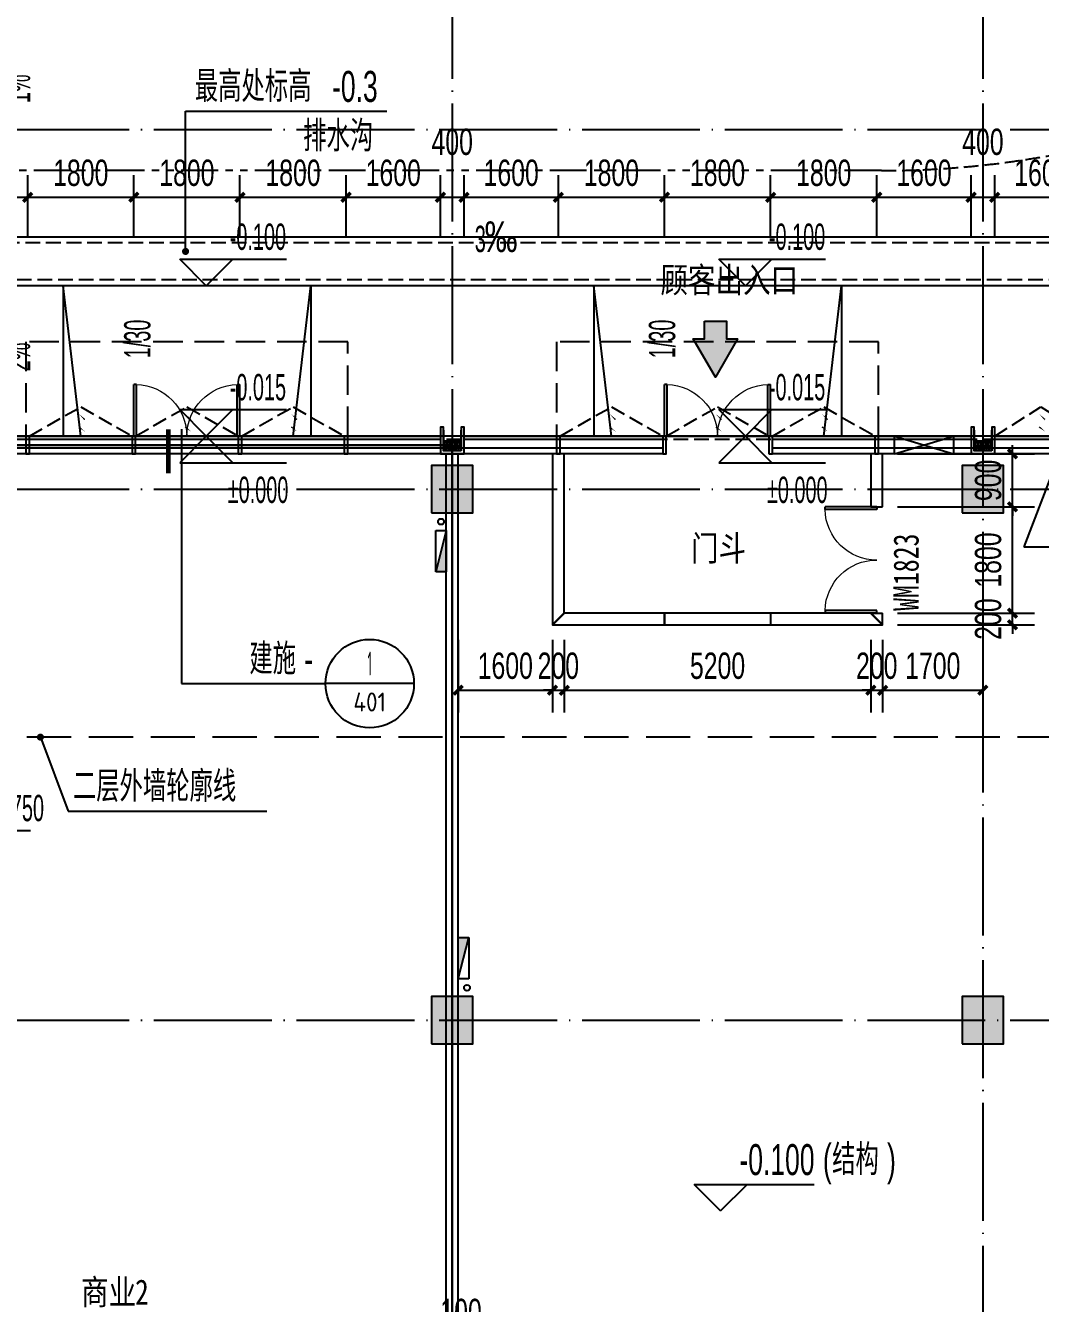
# Model space of a CAD drawing. Extents: x -409435 to 356702, y -107829 to 330904.
# Drawn here: x 43164 to 60376, y 11900 to 33559 of the extents above; entities that cross this region are included whole.
import ezdxf
from ezdxf.enums import TextEntityAlignment as Align
from ezdxf.xclip import XClip

# ---------------------------------------------------------------- set-up
doc = ezdxf.new("R2010")
doc.units = 0
doc.header["$LTSCALE"] = 1000
doc.header["$MEASUREMENT"] = 0
doc.header["$XCLIPFRAME"] = 0
for name, pattern in [('104-14# 核心筒$0$DOTE', [2.42, 2, -0.2, 0.02, -0.2]), ('14#楼幕墙$0$DASH', [0.35, 0.25, -0.1]), ('X-104 14#平面$0$$0$DASH', [0.35, 0.25, -0.1]), ('X-104 14#平面$0$109 3#平面$0$DASH', [0.35, 0.25, -0.1]), ('X-104 14#平面$0$DASH', [0.35, 0.25, -0.1]), ('X-104 14#平面$0$PHANTOM2', [1.25, 0.625, -0.125, 0.125, -0.125, 0.125, -0.125])]:
    doc.linetypes.add(name, pattern=pattern)
for name, color, linetype in [('01-标注_尺寸', 124, 'Continuous'), ('01-标注_标高', 200, 'Continuous'), ('01-标注_符号', 200, 'Continuous'), ('02-TEXT_标注', 130, 'Continuous'), ('104-14# 核心筒$0$A_AXIS-轴线', 36, '104-14# 核心筒$0$DOTE'), ('104-14# 核心筒$0$A_STR-砼柱', 51, 'Continuous'), ('14#楼幕墙$0$A-C_玻璃幕墙', 140, 'Continuous'), ('14#楼幕墙$0$A-C_窗', 140, 'Continuous'), ('14#楼幕墙$0$A-C_门', 150, 'Continuous'), ('PUB_HATCH', 8, 'Continuous'), ('X-104 14#平面$0$01-标注_标高', 200, 'Continuous'), ('X-104 14#平面$0$01-标注_符号', 200, 'Continuous'), ('X-104 14#平面$0$02-TEXT_房间', 7, 'Continuous'), ('X-104 14#平面$0$02-TEXT_标注', 130, 'Continuous'), ('X-104 14#平面$0$02-TEXT_门窗', 151, 'Continuous'), ('X-104 14#平面$0$05-填充_天正', 26, 'Continuous'), ('X-104 14#平面$0$A-C_玻璃幕墙', 140, 'Continuous'), ('X-104 14#平面$0$A-C_门', 150, 'Continuous'), ('X-104 14#平面$0$A-E_楼梯', 171, 'Continuous'), ('X-104 14#平面$0$A-O_散水', 134, 'Continuous'), ('X-104 14#平面$0$A-SUR_吊顶', 40, 'Continuous'), ('X-104 14#平面$0$A-TECH_暖通', 6, 'Continuous'), ('X-104 14#平面$0$A-TECH_水', 3, 'Continuous'), ('X-104 14#平面$0$A-TECH_结构', 21, 'Continuous'), ('X-104 14#平面$0$A_STR-砌块墙', 121, 'Continuous'), ('建-标注-文本', 254, 'Continuous'), ('建-标注-索引', 75, 'Continuous')]:
    doc.layers.add(name, color=color, linetype=linetype)
doc.layers.add('14#楼幕墙$0$04-不打印_辅助线', color=165, linetype='Continuous', plot=False)
doc.layers.add('X-104 14#平面$0$000套内', color=226, linetype='Continuous', lineweight=30, plot=False)
doc.styles.add('_TCH_DIM', font='ros.shx', dxfattribs={"width": 0.8, "height": 2, "bigfont": 'jd.shx'})
doc.styles.add('_TCH_DIM_T3', font='ros.shx', dxfattribs={"width": 0.705882, "bigfont": 'jd.shx'})
doc.styles.add('X-104 14#平面$0$_TCH_DIM', font='ros.shx', dxfattribs={"width": 0.8, "bigfont": 'jd.shx'})
doc.styles.add('X-104 14#平面$0$_TCH_LABEL', font='ros1.shx', dxfattribs={"width": 0.75, "bigfont": 'jd.shx'})
doc.styles.add('X-104 14#平面$0$_TCH_SPACE', font='STXIHEI_0.TTF', dxfattribs={"width": 0.8, "height": 5})
doc.styles.add('X-104 14#平面$0$_TCH_WINDOW', font='STXIHEI_0.TTF', dxfattribs={"width": 0.75, "height": 3.5})
doc.styles.add('X-104 14#平面$0$Standard', font='STXIHEI_0.TTF', dxfattribs={"width": 0.8})
doc.dimstyles.new('_TCH_ARCH&&150', dxfattribs={"dimtxt": 446.25, "dimasz": 150, "dimexe": 375, "dimexo": 450, "dimgap": 189.375, "dimtad": 1, "dimdec": 0, "dimzin": 0, "dimdsep": 46, "dimtxsty": '_TCH_DIM_T3', "dimblk": 'ARCHTICK', "dimcen": 0.09, "dimclrt": 7, "dimazin": 2, "dimtfac": 1, "dimtdec": 0, "dimtix": 1, "dimtmove": 2, "dimatfit": 3, "dimfxl": 0, "dimtolj": 1, "dimtzin": 0, "dimarcsym": 0})

# ---------------------------------------------------------------- blocks, each defined once
blk = doc.blocks.new('14#楼幕墙$0$A$C38D07553')
blk.add_lwpolyline([(-60, -300), (0, -300), (0, 0), (-60, 0)], close=True)
blk = doc.blocks.new('14#楼幕墙$0$$LinePat$岩棉板')
at = {"color": 0}
for p, q in [((0, -17), (12, -67)), ((12, -67), (24, -17))]:
    blk.add_line(p, q, dxfattribs=at)
for centre, start, end in [((12, -17), 0, 180), ((0, -67), 270, 0), ((24, -67), 180, 270)]:
    blk.add_arc(centre, 12, start, end, dxfattribs=at)
at = {"layer": 'Defpoints'}
blk.add_point((0, 0), dxfattribs=at)
at = {"layer": 'Defpoints', "color": 0}
blk.add_point((24, -84), dxfattribs=at)
blk = doc.blocks.new('*U485')
blk.add_lwpolyline([(300, 0), (0, 0), (0, 150), (300, 150)], close=True)
at = {"color": 8, "xscale": -1.785714284225998, "yscale": 1.782568518697715, "zscale": 1.782568518697715, "rotation": 180}
for p in [(0, 0), (43, 0), (86, 0), (129, 0), (171, 0), (214, 0), (257, 0)]:
    blk.add_blockref('14#楼幕墙$0$$LinePat$岩棉板', p, dxfattribs=at)
blk = doc.blocks.new('14#楼幕墙$0$A$C07E80D9E')
blk.add_lwpolyline([(-350, -50), (-50, -50), (-50, -450), (0, -450), (0, 0), (-400, 0), (-400, -450), (-350, -450)], close=True)
for points in [[(-50, -200), (-350, -200)], [(-50, -220), (-350, -220)]]:
    blk.add_lwpolyline(points)
at = {"layer": '14#楼幕墙$0$A-C_玻璃幕墙', "rotation": 180}
blk.add_blockref('*U485', (-50, -50), dxfattribs=at)
blk = doc.blocks.new('14#楼幕墙$0$A$C385D642F')
for p, q in [((50250, 27600), (50250, 27250)), ((50550, 27250), (50550, 27600)), ((59250, 27600), (59250, 27250)), ((59550, 27250), (59550, 27600))]:
    blk.add_line(p, q)
at = {"rotation": 180}
for p in [(50200, 27200), (59200, 27200)]:
    blk.add_blockref('14#楼幕墙$0$A$C07E80D9E', p, dxfattribs=at)
for p in [(43230, 27500), (45030, 27500), (46830, 27500), (48630, 27500), (52230, 27500), (54030, 27500), (55830, 27500), (57630, 27500)]:
    blk.add_blockref('14#楼幕墙$0$A$C38D07553', p)
blk = doc.blocks.new('14#楼幕墙$0$A$C22714246')
at = {"linetype": '14#楼幕墙$0$DASH'}
blk.add_lwpolyline([(1740, 497), (870, 0), (0, 497)], dxfattribs=at)
at = {"layer": '14#楼幕墙$0$A-C_玻璃幕墙', "color": 1}
blk.add_lwpolyline([(899, 122, 0, 25, 0), (802, 217, 0, 0, 0), (900, 340, 25, 0, 0), (796, 422, 0, 0, 0)], format="xyseb", dxfattribs=at)
blk = doc.blocks.new('14#楼幕墙$0$ccc')
at = {"linetype": '14#楼幕墙$0$DASH'}
blk.add_lwpolyline([(1570, 497), (785, 0), (0, 497)], dxfattribs=at)
at = {"layer": '14#楼幕墙$0$A-C_玻璃幕墙', "color": 1}
blk.add_lwpolyline([(814, 122, 0, 25, 0), (717, 217, 0, 0, 0), (816, 340, 25, 0, 0), (711, 422, 0, 0, 0)], format="xyseb", dxfattribs=at)
blk = doc.blocks.new('14#楼幕墙$0$$DorLib2D$00000002')
for p, q in [((-0.5, 0), (-0.5, 0.4875)), ((-0.475, 0.4875), (-0.5, 0.4875)), ((-0.475, 0), (-0.475, 0.4875)), ((0.475, 0), (0.475, 0.4875)), ((0.475, 0.4875), (0.5, 0.4875)), ((0.5, 0), (0.5, 0.4875)), ((-0.5, 0), (-0.475, 0)), ((0.5, 0), (0.475, 0))]:
    blk.add_line(p, q)
at = {"lineweight": 13}
for centre, start, end in [((-0.4875, 0), 0, 88.53072), ((0.4875, 0), 91.46928, 180)]:
    blk.add_arc(centre, 0.4875, start, end, dxfattribs=at)
blk = doc.blocks.new('14#楼幕墙')
at = {"layer": '14#楼幕墙$0$A-C_玻璃幕墙'}
for p, q in [((59601, 26600), (66341, 26600)), ((59601, 26550), (66360, 26550)), ((29830, 26400), (53970, 26400)), ((53970, 26300), (29830, 26300)), ((55830, 26400), (66418, 26400)), ((66456, 26300), (55830, 26300))]:
    blk.add_line(p, q, dxfattribs=at)
at = {"layer": '14#楼幕墙$0$A-C_玻璃幕墙', "linetype": '14#楼幕墙$0$DASH', "ltscale": 2}
for points in [[(43170, 26600), (48630, 26600), (48630, 28200), (43170, 28200)], [(52170, 26600), (57630, 26600), (57630, 28200), (52170, 28200)]]:
    blk.add_lwpolyline(points, close=True, dxfattribs=at)
at = {"layer": '14#楼幕墙$0$A-C_玻璃幕墙'}
for points in [[(41600, 26600), (50200, 26600)], [(41600, 26550), (50200, 26550)], [(50600, 26600), (59200, 26600)], [(50600, 26550), (53970, 26550)], [(55830, 26550), (59200, 26550)]]:
    blk.add_lwpolyline(points, dxfattribs=at)
at = {"layer": '14#楼幕墙$0$04-不打印_辅助线', "rotation": 180}
blk.add_blockref('14#楼幕墙$0$A$C22714246', (55770, 27097), dxfattribs=at)
at = {"layer": '14#楼幕墙$0$A-C_玻璃幕墙'}
blk.add_blockref('14#楼幕墙$0$A$C385D642F', (0, -900), dxfattribs=at)
at = {"layer": '14#楼幕墙$0$A-C_窗', "rotation": 180}
for name, p in [('14#楼幕墙$0$A$C22714246', (44970, 27097)), ('14#楼幕墙$0$A$C22714246', (46770, 27097)), ('14#楼幕墙$0$A$C22714246', (48570, 27097)), ('14#楼幕墙$0$A$C22714246', (53970, 27097)), ('14#楼幕墙$0$A$C22714246', (57570, 27097)), ('14#楼幕墙$0$ccc', (61170, 27097))]:
    blk.add_blockref(name, p, dxfattribs=at)
at = {"layer": '14#楼幕墙$0$A-C_门', "xscale": -1800, "yscale": 1800, "zscale": 100}
blk.add_blockref('14#楼幕墙$0$$DorLib2D$00000002', (54900, 26600), dxfattribs=at)
blk = doc.blocks.new('_FZH')
blk.add_lwpolyline([(-0.5, -0.5), (0.5, -0.5), (0.5, 0.5), (-0.5, 0.5)], close=True)
at = {"layer": 'PUB_HATCH'}
blk.add_solid([(-0.5, -0.5), (0.5, -0.5), (-0.5, 0.5), (0.5, 0.5)], dxfattribs=at)
blk = doc.blocks.new('104-14# 核心筒')
at = {"layer": '104-14# 核心筒$0$A_AXIS-轴线'}
for p, q in [((50400, 54018.4), (50400, -8545.1)), ((59400, 54018.4), (59400, -8545.1)), ((-24839, 31800), (120259.9, 31800)), ((-24839, 25700), (120259.9, 25700)), ((-24839, 16700), (120259.9, 16700))]:
    blk.add_line(p, q, dxfattribs=at)
at = {"layer": '104-14# 核心筒$0$A_STR-砼柱', "xscale": 700, "yscale": 800, "zscale": 800}
for p in [(50400, 25700), (59400, 25700), (50400, 16700), (59400, 16700)]:
    blk.add_blockref('_FZH', p, dxfattribs=at)
blk = doc.blocks.new('X-104 14#平面$0$$TwtSys$00000434')
for p, q in [((-0.5, 0.5), (-0.5, -0.5)), ((-0.5, -0.5), (0.5, 0.5)), ((0.5, 0.5), (-0.5, 0.5)), ((0.5, -0.5), (0.5, 0.5)), ((-0.5, -0.5), (0.5, -0.5))]:
    blk.add_line(p, q)
blk.add_solid([(0.5, -0.5), (0.5, 0.5), (-0.5, -0.5)])
blk = doc.blocks.new('X-104 14#平面$0$A$C324F6C76')
at = {"layer": 'X-104 14#平面$0$A-TECH_水'}
for centre in [(-65690, 25150), (-65250, 17250)]:
    blk.add_circle(centre, 50, dxfattribs=at)
at = {"layer": 'X-104 14#平面$0$A-TECH_水', "xscale": -700, "yscale": 180, "zscale": 700}
for p, rotation in [((-65690, 24650), 90.00000000000101), ((-65310, 17750), 270.0000000000015)]:
    blk.add_blockref('X-104 14#平面$0$$TwtSys$00000434', p, dxfattribs=dict(at, rotation=rotation))
blk = doc.blocks.new('X-104 14#平面$0$sfafd')
at = {"layer": 'X-104 14#平面$0$05-填充_天正'}
blk.add_hatch(color=256, dxfattribs=at).paths.add_polyline_path([(0, 0), (-143, -205), (-307, -90), (-379, -192), (-590, 261), (-92, 217), (-164, 115)])
blk.add_lwpolyline([(0, 0), (-143, -205), (-307, -90), (-379, -192), (-590, 261), (-92, 217), (-164, 115)], close=True, dxfattribs=at)
blk = doc.blocks.new('*U452')
blk.add_lwpolyline([(300, 0), (300, 1000), (0, 1000), (0, 0), (300, 0), (0, 1000), (0, 0), (300, 1000)])
blk = doc.blocks.new('X-104 14#平面$0$sdfjladfiididid')
at = {"layer": 'X-104 14#平面$0$A-TECH_暖通', "xscale": -1, "rotation": 270}
blk.add_blockref('*U452', (57900, 26300), dxfattribs=at)
blk = doc.blocks.new('X-104 14#平面$0$$DorLib2D$00000002')
for p, q in [((-0.5, 0), (-0.5, 0.4875)), ((-0.475, 0.4875), (-0.5, 0.4875)), ((-0.475, 0), (-0.475, 0.4875)), ((0.475, 0), (0.475, 0.4875)), ((0.475, 0.4875), (0.5, 0.4875)), ((0.5, 0), (0.5, 0.4875)), ((-0.5, 0), (-0.475, 0)), ((0.5, 0), (0.475, 0))]:
    blk.add_line(p, q)
at = {"lineweight": 13}
for centre, start, end in [((-0.4875, 0), 0, 88.53072), ((0.4875, 0), 91.46928, 180)]:
    blk.add_arc(centre, 0.4875, start, end, dxfattribs=at)
blk = doc.blocks.new('X-104 14#平面')
at = {"layer": 'X-104 14#平面$0$000套内'}
blk.add_lwpolyline([(23400, 26450), (50400, 26450), (50400, -2050), (23450, -2050), (23450, 7800), (32350, 7800), (32350, 7600), (41500, 7600), (41500, 16600), (38350, 16600), (38350, 19250), (30600, 19250), (30600, 26300)], dxfattribs=at)
at = {"layer": 'X-104 14#平面$0$01-标注_标高'}
for p, q in [((54951.6, 13468), (54501.6, 13918)), ((54501.6, 13918), (56536.5, 13918)), ((54951.6, 13468), (55401.6, 13918))]:
    blk.add_line(p, q, dxfattribs=at)
at = {"layer": 'X-104 14#平面$0$01-标注_符号'}
for p, q in [((45877.5, 29730.6), (45877.5, 32107.7)), ((45877.5, 32107.7), (49292.2, 32107.7)), ((45810.6, 26717.9), (45810.6, 22405.2)), ((45810.6, 22405.2), (48250.1, 22405.2)), ((49750.1, 22405.2), (48250.1, 22405.2)), ((43416.1, 21498), (43889.1, 20244.7)), ((43889.1, 20244.7), (47258.7, 20244.7))]:
    blk.add_line(p, q, dxfattribs=at)
at = {"layer": 'X-104 14#平面$0$01-标注_符号', "const_width": 60}
for points in [[(45877.5, 29700.6, 1), (45877.5, 29760.6, 1)], [(43405.6, 21526.1, 1), (43426.7, 21469.9, 1)]]:
    blk.add_lwpolyline(points, format="xyb", close=True, dxfattribs=at)
at = {"layer": 'X-104 14#平面$0$01-标注_符号', "const_width": 75}
blk.add_lwpolyline([(45585.6, 26717.9), (45585.6, 25967.9)], dxfattribs=at)
at = {"layer": 'X-104 14#平面$0$01-标注_符号'}
blk.add_circle((49000.1, 22405.2), 750, dxfattribs=at)
at = {"layer": 'X-104 14#平面$0$A-C_玻璃幕墙'}
blk.add_lwpolyline([(-1359, -2200), (108091.7, -2200), (111291.5, 2370.2), (113380.4, 907.7), (115789.3, 4348.2), (113700.6, 5810.6), (116900.2, 10380.5), (116900.2, 38462.2), (99065.1, 43424.4), (96015.6, 32464.2), (85707.2, 35332.3), (87317.1, 41118.6), (83503.2, 42179.7), (66340.6, 26600), (4762.5, 26600)], close=True, dxfattribs=at)
for points in [[(57500, 23600), (52300, 23600), (52300, 26300), (52100, 26300), (52100, 23400), (57700, 23400), (57700, 23600)], [(57700, 25400), (57700, 26300), (57500, 26300), (57500, 25400)], [(57500, 25400), (57700, 25400)], [(57500, 23600), (57700, 23600)]]:
    blk.add_lwpolyline(points, dxfattribs=at)
at = {"layer": 'X-104 14#平面$0$A-C_玻璃幕墙', "const_width": 35}
for points in [[(52300, 23600), (52100, 23400)], [(54000, 23600), (54000, 23400)], [(55800, 23600), (55800, 23400)], [(57500, 23600), (57700, 23400)]]:
    blk.add_lwpolyline(points, dxfattribs=at)
at = {"layer": 'X-104 14#平面$0$A-E_楼梯'}
for p, q in [((48000, 29150), (43800, 29150)), ((43800, 29150), (43800, 26600)), ((44100, 26600), (43800, 29150)), ((47700, 26600), (48000, 29150)), ((48000, 29150), (48000, 26600)), ((57000, 29150), (52800, 29150)), ((52800, 29150), (52800, 26600)), ((53100, 26600), (52800, 29150)), ((56700, 26600), (57000, 29150)), ((57000, 29150), (57000, 26600)), ((48000, 26600), (43800, 26600)), ((57000, 26600), (52800, 26600))]:
    blk.add_line(p, q, dxfattribs=at)
at = {"layer": 'X-104 14#平面$0$A-O_散水'}
for p, q in [((10260.4, 29980), (65035.3, 29980)), ((65355.8, 29150), (10260.4, 29150))]:
    blk.add_line(p, q, dxfattribs=at)
at = {"layer": 'X-104 14#平面$0$A-O_散水', "linetype": 'X-104 14#平面$0$DASH'}
for p, q in [((10260.4, 29880), (65073.9, 29880)), ((65317.2, 29250), (10260.4, 29250))]:
    blk.add_line(p, q, dxfattribs=at)
at = {"layer": 'X-104 14#平面$0$A-SUR_吊顶', "linetype": 'X-104 14#平面$0$PHANTOM2'}
blk.add_line((57679.8, 31100), (9724.7, 31100), dxfattribs=at)
at = {"layer": 'X-104 14#平面$0$A-SUR_吊顶', "linetype": 'X-104 14#平面$0$109 3#平面$0$DASH', "ltscale": 3}
blk.add_lwpolyline([(109062.3, -4432.1), (119297.3, 10714.5), (117562.9, 11100.5), (120741.8, 38794.6), (99426.9, 44725), (92631.2, 20300), (86987.2, 20300), (86987.2, 21500), (8392.2, 21500), (5688.7, 8781.2), (-2733.6, 10571.4), (-6009.8, -4841.7), (40178.1, -2825.1), (39845.1, -4916.4), (83845.6, -2647.5)], close=True, dxfattribs=at)
at = {"layer": 'X-104 14#平面$0$A-SUR_吊顶', "linetype": 'X-104 14#平面$0$109 3#平面$0$DASH'}
blk.add_arc((57679.8, 47100), 16000, 270, 312.2322, dxfattribs=at)
at = {"layer": 'X-104 14#平面$0$A-TECH_结构', "linetype": 'X-104 14#平面$0$$0$DASH'}
blk.add_lwpolyline([(87207.3, 41097.2), (85610.8, 35359.1), (96063.8, 32450.8), (99099.8, 43362.9), (116850.2, 38424.2), (116850.2, 10396.2), (108065.7, -2149.5), (-1297.3, -2149.5), (4803.7, 26550), (66359.9, 26550), (83516.4, 42124.1)], close=True, dxfattribs=at)
at = {"layer": 'X-104 14#平面$0$A_STR-砌块墙'}
for p, q in [((50300, 10100), (50300, 26300)), ((50300, 26300), (50500, 26300)), ((50500, 10200), (50500, 26300))]:
    blk.add_line(p, q, dxfattribs=at)
ref = blk.add_blockref('104-14# 核心筒', (0, 0))
XClip(ref).set_block_clipping_path([(-38664.3623821461, -25500), (139216.5485069363, 330900)])
for name, p in [('X-104 14#平面$0$A$C324F6C76', (115900, 0)), ('14#楼幕墙', (0, 0)), ('X-104 14#平面$0$sdfjladfiididid', (0, 0))]:
    blk.add_blockref(name, p)
at = {"xscale": 1.5, "yscale": 1.5, "zscale": 1.5, "rotation": 124.9985697672247}
blk.add_blockref('X-104 14#平面$0$sfafd', (54676.1, 28551), dxfattribs=at)
at = {"layer": 'X-104 14#平面$0$A-C_门', "xscale": -1800, "yscale": 1800, "zscale": 100}
for p in [(45900, 26600), (54900, 26600)]:
    blk.add_blockref('X-104 14#平面$0$$DorLib2D$00000002', p, dxfattribs=at)
at = {"layer": 'X-104 14#平面$0$A-C_门'}
ref = blk.add_blockref('X-104 14#平面$0$$DorLib2D$00000002', (57600, 24500), dxfattribs=dict(at, xscale=-1800, yscale=1800, zscale=100, rotation=90))
ref.add_attrib('A', 'WM1823', (58310.2, 23638.1), dxfattribs={"layer": 'X-104 14#平面$0$02-TEXT_门窗', "height": 428.14, "rotation": 90, "style": 'X-104 14#平面$0$_TCH_WINDOW', "width": 0.75})
at = {"layer": 'X-104 14#平面$0$02-TEXT_房间', "style": 'X-104 14#平面$0$_TCH_SPACE', "width": 0.8}
for s, height, p in [('顾客出入口', 428.14, (53930.2, 29033.2)), ('商业', 428.14, (44104.4, 11879.1)), ('2', 428.1, (45021.4, 11879.1))]:
    blk.add_text(s, height=height, dxfattribs=at).set_placement(p)
at = {"layer": 'X-104 14#平面$0$02-TEXT_标注'}
for s, height, style, width, p in [('最高处标高', 520.93, 'X-104 14#平面$0$_TCH_DIM', 0.8, (46034, 32265.2)), ('-0.3', 525, 'X-104 14#平面$0$_TCH_DIM', 0.64, (48361.9, 32265.2)), ('排水沟', 520.93, 'X-104 14#平面$0$_TCH_DIM', 0.8, (47871.4, 31425.2)), ('门斗', 428.14, 'X-104 14#平面$0$Standard', 0.8, (54449.4, 24486.5)), ('建施', 520.93, 'X-104 14#平面$0$_TCH_DIM', 0.8, (46959.9, 22562.7)), ('-', 525, 'X-104 14#平面$0$_TCH_DIM', 0.64, (47891, 22562.7)), ('二层外墙轮廓线', 520.93, 'X-104 14#平面$0$_TCH_DIM', 0.8, (43965.9, 20402.2)), ('-0.100', 525, 'X-104 14#平面$0$_TCH_DIM', 0.64, (55270.7, 14075.5)), ('(', 525, 'X-104 14#平面$0$_TCH_DIM', 0.64, (56686.5, 14075.5)), ('结构', 520.93, 'X-104 14#平面$0$_TCH_DIM', 0.8, (56843.3, 14075.5)), (')', 525, 'X-104 14#平面$0$_TCH_DIM', 0.64, (57774.4, 14075.5))]:
    blk.add_text(s, height=height, dxfattribs=dict(at, style=style, width=width)).set_placement(p)
at = {"layer": 'X-104 14#平面$0$02-TEXT_标注', "style": 'X-104 14#平面$0$_TCH_LABEL', "width": 1.428571}
for s, height, p, p2 in [('1', 407.7, (48963.7, 22541.7), (49036.5, 22541.7)), ('401', 322.69, (48723.5, 21932.7), (49276.7, 21932.7))]:
    blk.add_text(s, height=height, dxfattribs=at).set_placement(p, p2, align=Align.FIT)
blk = doc.blocks.new('sjdfadsfiididdi')
at = {"layer": '建-标注-索引'}
for p, q in [((60700, 26300), (60097, 24722)), ((60097, 24722), (62810, 24722)), ((40475, 19917), (43248, 19917))]:
    blk.add_line(p, q, dxfattribs=at)
at = {"layer": '建-标注-文本', "style": '_TCH_DIM', "width": 0.564706}
blk.add_text('ND:1350X750', height=446.25, dxfattribs=at).set_placement((41360, 20074))
blk = doc.blocks.new('_ArchTick')
at = {"color": 0, "linetype": 'ByBlock', "const_width": 0.4}
blk.add_lwpolyline([(-0.5, -0.5), (0.5, 0.5)], dxfattribs=at)
blk = doc.blocks.new('*D577')
at = {"layer": '01-标注_尺寸', "color": 0, "lineweight": -2, "transparency": 16777216}
for p, q in [((59600, 29987), (59600, 31024)), ((61200, 29987), (61200, 31024)), ((59600, 30649), (61200, 30649))]:
    blk.add_line(p, q, dxfattribs=at)
at = {"layer": 'Defpoints', "color": 0, "transparency": 16777216}
for p in [(61200, 30649), (59600, 29537), (61200, 29537)]:
    blk.add_point(p, dxfattribs=at)
at = {"layer": '01-标注_尺寸', "color": 0, "lineweight": -2, "transparency": 16777216, "xscale": 150, "yscale": 150, "zscale": 150, "rotation": 180}
blk.add_blockref('_ArchTick', (59600, 30649), dxfattribs=at)
at = {"layer": '01-标注_尺寸', "color": 0, "lineweight": -2, "transparency": 16777216, "xscale": 150, "yscale": 150, "zscale": 150}
blk.add_blockref('_ArchTick', (61200, 30649), dxfattribs=at)
at = {"layer": '01-标注_尺寸', "color": 7, "transparency": 16777216, "insert": (60400, 31061), "char_height": 446.2, "attachment_point": 5, "style": '_TCH_DIM_T3'}
blk.add_mtext('\\A1;1600', dxfattribs=at)
blk = doc.blocks.new('*D578')
at = {"layer": '01-标注_尺寸', "color": 0, "lineweight": -2, "transparency": 16777216}
for p, q in [((59200, 29987), (59200, 31024)), ((59600, 29987), (59600, 31024)), ((59200, 30649), (59600, 30649))]:
    blk.add_line(p, q, dxfattribs=at)
at = {"layer": 'Defpoints', "color": 0, "transparency": 16777216}
for p in [(59600, 30649), (59200, 29537), (59600, 29537)]:
    blk.add_point(p, dxfattribs=at)
at = {"layer": '01-标注_尺寸', "color": 0, "lineweight": -2, "transparency": 16777216, "xscale": 150, "yscale": 150, "zscale": 150, "rotation": 180}
blk.add_blockref('_ArchTick', (59200, 30649), dxfattribs=at)
at = {"layer": '01-标注_尺寸', "color": 0, "lineweight": -2, "transparency": 16777216, "xscale": 150, "yscale": 150, "zscale": 150}
blk.add_blockref('_ArchTick', (59600, 30649), dxfattribs=at)
at = {"layer": '01-标注_尺寸', "color": 7, "transparency": 16777216, "insert": (59400, 31586), "char_height": 446.2, "attachment_point": 5, "style": '_TCH_DIM_T3'}
blk.add_mtext('\\A1;400', dxfattribs=at)
blk = doc.blocks.new('*D579')
at = {"layer": '01-标注_尺寸', "color": 0, "lineweight": -2, "transparency": 16777216}
for p, q in [((57600, 29987), (57600, 31024)), ((59200, 29987), (59200, 31024)), ((57600, 30649), (59200, 30649))]:
    blk.add_line(p, q, dxfattribs=at)
at = {"layer": 'Defpoints', "color": 0, "transparency": 16777216}
for p in [(59200, 30649), (57600, 29537), (59200, 29537)]:
    blk.add_point(p, dxfattribs=at)
at = {"layer": '01-标注_尺寸', "color": 0, "lineweight": -2, "transparency": 16777216, "xscale": 150, "yscale": 150, "zscale": 150, "rotation": 180}
blk.add_blockref('_ArchTick', (57600, 30649), dxfattribs=at)
at = {"layer": '01-标注_尺寸', "color": 0, "lineweight": -2, "transparency": 16777216, "xscale": 150, "yscale": 150, "zscale": 150}
blk.add_blockref('_ArchTick', (59200, 30649), dxfattribs=at)
at = {"layer": '01-标注_尺寸', "color": 7, "transparency": 16777216, "insert": (58400, 31061), "char_height": 446.2, "attachment_point": 5, "style": '_TCH_DIM_T3'}
blk.add_mtext('\\A1;1600', dxfattribs=at)
blk = doc.blocks.new('*D580')
at = {"layer": '01-标注_尺寸', "color": 0, "lineweight": -2, "transparency": 16777216}
for p, q in [((55800, 29987), (55800, 31024)), ((57600, 29987), (57600, 31024)), ((55800, 30649), (57600, 30649))]:
    blk.add_line(p, q, dxfattribs=at)
at = {"layer": 'Defpoints', "color": 0, "transparency": 16777216}
for p in [(57600, 30649), (55800, 29537), (57600, 29537)]:
    blk.add_point(p, dxfattribs=at)
at = {"layer": '01-标注_尺寸', "color": 0, "lineweight": -2, "transparency": 16777216, "xscale": 150, "yscale": 150, "zscale": 150, "rotation": 180}
blk.add_blockref('_ArchTick', (55800, 30649), dxfattribs=at)
at = {"layer": '01-标注_尺寸', "color": 0, "lineweight": -2, "transparency": 16777216, "xscale": 150, "yscale": 150, "zscale": 150}
blk.add_blockref('_ArchTick', (57600, 30649), dxfattribs=at)
at = {"layer": '01-标注_尺寸', "color": 7, "transparency": 16777216, "insert": (56700, 31061), "char_height": 446.2, "attachment_point": 5, "style": '_TCH_DIM_T3'}
blk.add_mtext('\\A1;1800', dxfattribs=at)
blk = doc.blocks.new('*D581')
at = {"layer": '01-标注_尺寸', "color": 0, "lineweight": -2, "transparency": 16777216}
for p, q in [((54000, 29987), (54000, 31024)), ((55800, 29987), (55800, 31024)), ((54000, 30649), (55800, 30649))]:
    blk.add_line(p, q, dxfattribs=at)
at = {"layer": 'Defpoints', "color": 0, "transparency": 16777216}
for p in [(55800, 30649), (54000, 29537), (55800, 29537)]:
    blk.add_point(p, dxfattribs=at)
at = {"layer": '01-标注_尺寸', "color": 0, "lineweight": -2, "transparency": 16777216, "xscale": 150, "yscale": 150, "zscale": 150, "rotation": 180}
blk.add_blockref('_ArchTick', (54000, 30649), dxfattribs=at)
at = {"layer": '01-标注_尺寸', "color": 0, "lineweight": -2, "transparency": 16777216, "xscale": 150, "yscale": 150, "zscale": 150}
blk.add_blockref('_ArchTick', (55800, 30649), dxfattribs=at)
at = {"layer": '01-标注_尺寸', "color": 7, "transparency": 16777216, "insert": (54900, 31061), "char_height": 446.2, "attachment_point": 5, "style": '_TCH_DIM_T3'}
blk.add_mtext('\\A1;1800', dxfattribs=at)
blk = doc.blocks.new('*D582')
at = {"layer": '01-标注_尺寸', "color": 0, "lineweight": -2, "transparency": 16777216}
for p, q in [((52200, 29987), (52200, 31024)), ((54000, 29987), (54000, 31024)), ((52200, 30649), (54000, 30649))]:
    blk.add_line(p, q, dxfattribs=at)
at = {"layer": 'Defpoints', "color": 0, "transparency": 16777216}
for p in [(54000, 30649), (52200, 29537), (54000, 29537)]:
    blk.add_point(p, dxfattribs=at)
at = {"layer": '01-标注_尺寸', "color": 0, "lineweight": -2, "transparency": 16777216, "xscale": 150, "yscale": 150, "zscale": 150, "rotation": 180}
blk.add_blockref('_ArchTick', (52200, 30649), dxfattribs=at)
at = {"layer": '01-标注_尺寸', "color": 0, "lineweight": -2, "transparency": 16777216, "xscale": 150, "yscale": 150, "zscale": 150}
blk.add_blockref('_ArchTick', (54000, 30649), dxfattribs=at)
at = {"layer": '01-标注_尺寸', "color": 7, "transparency": 16777216, "insert": (53100, 31061), "char_height": 446.2, "attachment_point": 5, "style": '_TCH_DIM_T3'}
blk.add_mtext('\\A1;1800', dxfattribs=at)
blk = doc.blocks.new('*D583')
at = {"layer": '01-标注_尺寸', "color": 0, "lineweight": -2, "transparency": 16777216}
for p, q in [((50600, 29987), (50600, 31024)), ((52200, 29987), (52200, 31024)), ((50600, 30649), (52200, 30649))]:
    blk.add_line(p, q, dxfattribs=at)
at = {"layer": 'Defpoints', "color": 0, "transparency": 16777216}
for p in [(52200, 30649), (50600, 29537), (52200, 29537)]:
    blk.add_point(p, dxfattribs=at)
at = {"layer": '01-标注_尺寸', "color": 0, "lineweight": -2, "transparency": 16777216, "xscale": 150, "yscale": 150, "zscale": 150, "rotation": 180}
blk.add_blockref('_ArchTick', (50600, 30649), dxfattribs=at)
at = {"layer": '01-标注_尺寸', "color": 0, "lineweight": -2, "transparency": 16777216, "xscale": 150, "yscale": 150, "zscale": 150}
blk.add_blockref('_ArchTick', (52200, 30649), dxfattribs=at)
at = {"layer": '01-标注_尺寸', "color": 7, "transparency": 16777216, "insert": (51400, 31061), "char_height": 446.2, "attachment_point": 5, "style": '_TCH_DIM_T3'}
blk.add_mtext('\\A1;1600', dxfattribs=at)
blk = doc.blocks.new('*D584')
at = {"layer": '01-标注_尺寸', "color": 0, "lineweight": -2, "transparency": 16777216}
for p, q in [((50200, 29987), (50200, 31024)), ((50600, 29987), (50600, 31024)), ((50200, 30649), (50600, 30649))]:
    blk.add_line(p, q, dxfattribs=at)
at = {"layer": 'Defpoints', "color": 0, "transparency": 16777216}
for p in [(50600, 30649), (50200, 29537), (50600, 29537)]:
    blk.add_point(p, dxfattribs=at)
at = {"layer": '01-标注_尺寸', "color": 0, "lineweight": -2, "transparency": 16777216, "xscale": 150, "yscale": 150, "zscale": 150, "rotation": 180}
blk.add_blockref('_ArchTick', (50200, 30649), dxfattribs=at)
at = {"layer": '01-标注_尺寸', "color": 0, "lineweight": -2, "transparency": 16777216, "xscale": 150, "yscale": 150, "zscale": 150}
blk.add_blockref('_ArchTick', (50600, 30649), dxfattribs=at)
at = {"layer": '01-标注_尺寸', "color": 7, "transparency": 16777216, "insert": (50400, 31586), "char_height": 446.2, "attachment_point": 5, "style": '_TCH_DIM_T3'}
blk.add_mtext('\\A1;400', dxfattribs=at)
blk = doc.blocks.new('*D585')
at = {"layer": '01-标注_尺寸', "color": 0, "lineweight": -2, "transparency": 16777216}
for p, q in [((48600, 29987), (48600, 31024)), ((50200, 29987), (50200, 31024)), ((48600, 30649), (50200, 30649))]:
    blk.add_line(p, q, dxfattribs=at)
at = {"layer": 'Defpoints', "color": 0, "transparency": 16777216}
for p in [(50200, 30649), (48600, 29537), (50200, 29537)]:
    blk.add_point(p, dxfattribs=at)
at = {"layer": '01-标注_尺寸', "color": 0, "lineweight": -2, "transparency": 16777216, "xscale": 150, "yscale": 150, "zscale": 150, "rotation": 180}
blk.add_blockref('_ArchTick', (48600, 30649), dxfattribs=at)
at = {"layer": '01-标注_尺寸', "color": 0, "lineweight": -2, "transparency": 16777216, "xscale": 150, "yscale": 150, "zscale": 150}
blk.add_blockref('_ArchTick', (50200, 30649), dxfattribs=at)
at = {"layer": '01-标注_尺寸', "color": 7, "transparency": 16777216, "insert": (49400, 31061), "char_height": 446.2, "attachment_point": 5, "style": '_TCH_DIM_T3'}
blk.add_mtext('\\A1;1600', dxfattribs=at)
blk = doc.blocks.new('*D586')
at = {"layer": '01-标注_尺寸', "color": 0, "lineweight": -2, "transparency": 16777216}
for p, q in [((46800, 29987), (46800, 31024)), ((48600, 29987), (48600, 31024)), ((46800, 30649), (48600, 30649))]:
    blk.add_line(p, q, dxfattribs=at)
at = {"layer": 'Defpoints', "color": 0, "transparency": 16777216}
for p in [(48600, 30649), (46800, 29537), (48600, 29537)]:
    blk.add_point(p, dxfattribs=at)
at = {"layer": '01-标注_尺寸', "color": 0, "lineweight": -2, "transparency": 16777216, "xscale": 150, "yscale": 150, "zscale": 150, "rotation": 180}
blk.add_blockref('_ArchTick', (46800, 30649), dxfattribs=at)
at = {"layer": '01-标注_尺寸', "color": 0, "lineweight": -2, "transparency": 16777216, "xscale": 150, "yscale": 150, "zscale": 150}
blk.add_blockref('_ArchTick', (48600, 30649), dxfattribs=at)
at = {"layer": '01-标注_尺寸', "color": 7, "transparency": 16777216, "insert": (47700, 31061), "char_height": 446.2, "attachment_point": 5, "style": '_TCH_DIM_T3'}
blk.add_mtext('\\A1;1800', dxfattribs=at)
blk = doc.blocks.new('*D587')
at = {"layer": '01-标注_尺寸', "color": 0, "lineweight": -2, "transparency": 16777216}
for p, q in [((45000, 29987), (45000, 31024)), ((46800, 29987), (46800, 31024)), ((45000, 30649), (46800, 30649))]:
    blk.add_line(p, q, dxfattribs=at)
at = {"layer": 'Defpoints', "color": 0, "transparency": 16777216}
for p in [(46800, 30649), (45000, 29537), (46800, 29537)]:
    blk.add_point(p, dxfattribs=at)
at = {"layer": '01-标注_尺寸', "color": 0, "lineweight": -2, "transparency": 16777216, "xscale": 150, "yscale": 150, "zscale": 150, "rotation": 180}
blk.add_blockref('_ArchTick', (45000, 30649), dxfattribs=at)
at = {"layer": '01-标注_尺寸', "color": 0, "lineweight": -2, "transparency": 16777216, "xscale": 150, "yscale": 150, "zscale": 150}
blk.add_blockref('_ArchTick', (46800, 30649), dxfattribs=at)
at = {"layer": '01-标注_尺寸', "color": 7, "transparency": 16777216, "insert": (45900, 31061), "char_height": 446.2, "attachment_point": 5, "style": '_TCH_DIM_T3'}
blk.add_mtext('\\A1;1800', dxfattribs=at)
blk = doc.blocks.new('*D588')
at = {"layer": '01-标注_尺寸', "color": 0, "lineweight": -2, "transparency": 16777216}
for p, q in [((43200, 29987), (43200, 31024)), ((45000, 29987), (45000, 31024)), ((43200, 30649), (45000, 30649))]:
    blk.add_line(p, q, dxfattribs=at)
at = {"layer": 'Defpoints', "color": 0, "transparency": 16777216}
for p in [(45000, 30649), (43200, 29537), (45000, 29537)]:
    blk.add_point(p, dxfattribs=at)
at = {"layer": '01-标注_尺寸', "color": 0, "lineweight": -2, "transparency": 16777216, "xscale": 150, "yscale": 150, "zscale": 150, "rotation": 180}
blk.add_blockref('_ArchTick', (43200, 30649), dxfattribs=at)
at = {"layer": '01-标注_尺寸', "color": 0, "lineweight": -2, "transparency": 16777216, "xscale": 150, "yscale": 150, "zscale": 150}
blk.add_blockref('_ArchTick', (45000, 30649), dxfattribs=at)
at = {"layer": '01-标注_尺寸', "color": 7, "transparency": 16777216, "insert": (44100, 31061), "char_height": 446.2, "attachment_point": 5, "style": '_TCH_DIM_T3'}
blk.add_mtext('\\A1;1800', dxfattribs=at)
blk = doc.blocks.new('*D589')
at = {"layer": '01-标注_尺寸', "color": 0, "lineweight": -2, "transparency": 16777216}
for p, q in [((41600, 29987), (41600, 31024)), ((43200, 29987), (43200, 31024)), ((41600, 30649), (43200, 30649))]:
    blk.add_line(p, q, dxfattribs=at)
at = {"layer": 'Defpoints', "color": 0, "transparency": 16777216}
for p in [(43200, 30649), (41600, 29537), (43200, 29537)]:
    blk.add_point(p, dxfattribs=at)
at = {"layer": '01-标注_尺寸', "color": 0, "lineweight": -2, "transparency": 16777216, "xscale": 150, "yscale": 150, "zscale": 150, "rotation": 180}
blk.add_blockref('_ArchTick', (41600, 30649), dxfattribs=at)
at = {"layer": '01-标注_尺寸', "color": 0, "lineweight": -2, "transparency": 16777216, "xscale": 150, "yscale": 150, "zscale": 150}
blk.add_blockref('_ArchTick', (43200, 30649), dxfattribs=at)
at = {"layer": '01-标注_尺寸', "color": 7, "transparency": 16777216, "insert": (42400, 31061), "char_height": 446.2, "attachment_point": 5, "style": '_TCH_DIM_T3'}
blk.add_mtext('\\A1;1600', dxfattribs=at)
blk = doc.blocks.new('*D978')
at = {"layer": '01-标注_尺寸', "color": 0, "lineweight": -2, "transparency": 16777216}
for p, q in [((50500, 10470), (50500, 11190)), ((50600, 10470), (50600, 11190)), ((50500, 10815), (50350, 10815)), ((50500, 10815), (50600, 10815)), ((50600, 10815), (50750, 10815))]:
    blk.add_line(p, q, dxfattribs=at)
at = {"layer": 'Defpoints', "color": 0, "transparency": 16777216}
for p in [(50600, 10815), (50500, 10020), (50600, 10020)]:
    blk.add_point(p, dxfattribs=at)
at = {"layer": '01-标注_尺寸', "color": 0, "lineweight": -2, "transparency": 16777216, "xscale": 150, "yscale": 150, "zscale": 150}
blk.add_blockref('_ArchTick', (50500, 10815), dxfattribs=at)
at = {"layer": '01-标注_尺寸', "color": 0, "lineweight": -2, "transparency": 16777216, "xscale": 150, "yscale": 150, "zscale": 150, "rotation": 180}
blk.add_blockref('_ArchTick', (50600, 10815), dxfattribs=at)
at = {"layer": '01-标注_尺寸', "color": 7, "transparency": 16777216, "insert": (50550, 11753), "char_height": 446.2, "attachment_point": 5, "style": '_TCH_DIM_T3'}
blk.add_mtext('\\A1;100', dxfattribs=at)
blk = doc.blocks.new('*D2143')
at = {"layer": '01-标注_尺寸', "color": 0, "lineweight": -2, "transparency": 16777216}
for p, q in [((57700, 23150), (57700, 21918)), ((59400, 23150), (59400, 21918)), ((57700, 22293), (59400, 22293))]:
    blk.add_line(p, q, dxfattribs=at)
at = {"layer": 'Defpoints', "color": 0, "transparency": 16777216}
for p in [(57700, 23600), (59400, 23600), (59400, 22293)]:
    blk.add_point(p, dxfattribs=at)
at = {"layer": '01-标注_尺寸', "color": 0, "lineweight": -2, "transparency": 16777216, "xscale": 150, "yscale": 150, "zscale": 150, "rotation": 180}
blk.add_blockref('_ArchTick', (57700, 22293), dxfattribs=at)
at = {"layer": '01-标注_尺寸', "color": 0, "lineweight": -2, "transparency": 16777216, "xscale": 150, "yscale": 150, "zscale": 150}
blk.add_blockref('_ArchTick', (59400, 22293), dxfattribs=at)
at = {"layer": '01-标注_尺寸', "color": 7, "transparency": 16777216, "insert": (58550, 22706), "char_height": 446.2, "attachment_point": 5, "style": '_TCH_DIM_T3'}
blk.add_mtext('\\A1;1700', dxfattribs=at)
blk = doc.blocks.new('*D2144')
at = {"layer": '01-标注_尺寸', "color": 0, "lineweight": -2, "transparency": 16777216}
for p, q in [((57500, 23150), (57500, 21918)), ((57700, 23150), (57700, 21918)), ((57500, 22293), (57350, 22293)), ((57500, 22293), (57700, 22293)), ((57700, 22293), (57850, 22293))]:
    blk.add_line(p, q, dxfattribs=at)
at = {"layer": 'Defpoints', "color": 0, "transparency": 16777216}
for p in [(57500, 23600), (57700, 23600), (57700, 22293)]:
    blk.add_point(p, dxfattribs=at)
at = {"layer": '01-标注_尺寸', "color": 0, "lineweight": -2, "transparency": 16777216, "xscale": 150, "yscale": 150, "zscale": 150}
blk.add_blockref('_ArchTick', (57500, 22293), dxfattribs=at)
at = {"layer": '01-标注_尺寸', "color": 0, "lineweight": -2, "transparency": 16777216, "xscale": 150, "yscale": 150, "zscale": 150, "rotation": 180}
blk.add_blockref('_ArchTick', (57700, 22293), dxfattribs=at)
at = {"layer": '01-标注_尺寸', "color": 7, "transparency": 16777216, "insert": (57600, 22706), "char_height": 446.2, "attachment_point": 5, "style": '_TCH_DIM_T3'}
blk.add_mtext('\\A1;200', dxfattribs=at)
blk = doc.blocks.new('*D2145')
at = {"layer": '01-标注_尺寸', "color": 0, "lineweight": -2, "transparency": 16777216}
for p, q in [((52300, 23150), (52300, 21918)), ((57500, 23150), (57500, 21918)), ((52300, 22293), (57500, 22293))]:
    blk.add_line(p, q, dxfattribs=at)
at = {"layer": 'Defpoints', "color": 0, "transparency": 16777216}
for p in [(52300, 23600), (57500, 23600), (57500, 22293)]:
    blk.add_point(p, dxfattribs=at)
at = {"layer": '01-标注_尺寸', "color": 0, "lineweight": -2, "transparency": 16777216, "xscale": 150, "yscale": 150, "zscale": 150, "rotation": 180}
blk.add_blockref('_ArchTick', (52300, 22293), dxfattribs=at)
at = {"layer": '01-标注_尺寸', "color": 0, "lineweight": -2, "transparency": 16777216, "xscale": 150, "yscale": 150, "zscale": 150}
blk.add_blockref('_ArchTick', (57500, 22293), dxfattribs=at)
at = {"layer": '01-标注_尺寸', "color": 7, "transparency": 16777216, "insert": (54900, 22706), "char_height": 446.2, "attachment_point": 5, "style": '_TCH_DIM_T3'}
blk.add_mtext('\\A1;5200', dxfattribs=at)
blk = doc.blocks.new('*D2146')
at = {"layer": '01-标注_尺寸', "color": 0, "lineweight": -2, "transparency": 16777216}
for p, q in [((52100, 23150), (52100, 21918)), ((52300, 23150), (52300, 21918)), ((52100, 22293), (51950, 22293)), ((52100, 22293), (52300, 22293)), ((52300, 22293), (52450, 22293))]:
    blk.add_line(p, q, dxfattribs=at)
at = {"layer": 'Defpoints', "color": 0, "transparency": 16777216}
for p in [(52100, 23600), (52300, 23600), (52300, 22293)]:
    blk.add_point(p, dxfattribs=at)
at = {"layer": '01-标注_尺寸', "color": 0, "lineweight": -2, "transparency": 16777216, "xscale": 150, "yscale": 150, "zscale": 150}
blk.add_blockref('_ArchTick', (52100, 22293), dxfattribs=at)
at = {"layer": '01-标注_尺寸', "color": 0, "lineweight": -2, "transparency": 16777216, "xscale": 150, "yscale": 150, "zscale": 150, "rotation": 180}
blk.add_blockref('_ArchTick', (52300, 22293), dxfattribs=at)
at = {"layer": '01-标注_尺寸', "color": 7, "transparency": 16777216, "insert": (52200, 22706), "char_height": 446.2, "attachment_point": 5, "style": '_TCH_DIM_T3'}
blk.add_mtext('\\A1;200', dxfattribs=at)
blk = doc.blocks.new('*D2147')
at = {"layer": '01-标注_尺寸', "color": 0, "lineweight": -2, "transparency": 16777216}
for p, q in [((50500, 23150), (50500, 21918)), ((52100, 23150), (52100, 21918)), ((50500, 22293), (52100, 22293))]:
    blk.add_line(p, q, dxfattribs=at)
at = {"layer": 'Defpoints', "color": 0, "transparency": 16777216}
for p in [(50500, 23600), (52100, 23600), (52100, 22293)]:
    blk.add_point(p, dxfattribs=at)
at = {"layer": '01-标注_尺寸', "color": 0, "lineweight": -2, "transparency": 16777216, "xscale": 150, "yscale": 150, "zscale": 150, "rotation": 180}
blk.add_blockref('_ArchTick', (50500, 22293), dxfattribs=at)
at = {"layer": '01-标注_尺寸', "color": 0, "lineweight": -2, "transparency": 16777216, "xscale": 150, "yscale": 150, "zscale": 150}
blk.add_blockref('_ArchTick', (52100, 22293), dxfattribs=at)
at = {"layer": '01-标注_尺寸', "color": 7, "transparency": 16777216, "insert": (51300, 22706), "char_height": 446.2, "attachment_point": 5, "style": '_TCH_DIM_T3'}
blk.add_mtext('\\A1;1600', dxfattribs=at)
blk = doc.blocks.new('*D2148')
at = {"layer": '01-标注_尺寸', "color": 0, "lineweight": -2, "transparency": 16777216}
for p, q in [((59902, 26300), (59902, 26450)), ((57950, 26300), (60277, 26300)), ((59902, 25400), (59902, 26300)), ((57950, 25400), (60277, 25400)), ((59902, 25400), (59902, 25250))]:
    blk.add_line(p, q, dxfattribs=at)
at = {"layer": 'Defpoints', "color": 0, "transparency": 16777216}
for p in [(57500, 26300), (59902, 26300), (57500, 25400)]:
    blk.add_point(p, dxfattribs=at)
at = {"layer": '01-标注_尺寸', "color": 0, "lineweight": -2, "transparency": 16777216, "xscale": 150, "yscale": 150, "zscale": 150}
for p, rotation in [((59902, 26300), 270), ((59902, 25400), 90)]:
    blk.add_blockref('_ArchTick', p, dxfattribs=dict(at, rotation=rotation))
at = {"layer": '01-标注_尺寸', "color": 7, "transparency": 16777216, "insert": (59490, 25850), "char_height": 446.2, "attachment_point": 5, "rotation": 90, "style": '_TCH_DIM_T3'}
blk.add_mtext('\\A1;900', dxfattribs=at)
blk = doc.blocks.new('*D2149')
at = {"layer": '01-标注_尺寸', "color": 0, "lineweight": -2, "transparency": 16777216}
for p, q in [((57950, 25400), (60277, 25400)), ((59902, 23600), (59902, 25400)), ((57950, 23600), (60277, 23600))]:
    blk.add_line(p, q, dxfattribs=at)
at = {"layer": 'Defpoints', "color": 0, "transparency": 16777216}
for p in [(57500, 25400), (59902, 25400), (57500, 23600)]:
    blk.add_point(p, dxfattribs=at)
at = {"layer": '01-标注_尺寸', "color": 0, "lineweight": -2, "transparency": 16777216, "xscale": 150, "yscale": 150, "zscale": 150}
for p, rotation in [((59902, 25400), 90), ((59902, 23600), 270)]:
    blk.add_blockref('_ArchTick', p, dxfattribs=dict(at, rotation=rotation))
at = {"layer": '01-标注_尺寸', "color": 7, "transparency": 16777216, "insert": (59490, 24500), "char_height": 446.2, "attachment_point": 5, "rotation": 90, "style": '_TCH_DIM_T3'}
blk.add_mtext('\\A1;1800', dxfattribs=at)
blk = doc.blocks.new('*D2150')
at = {"layer": '01-标注_尺寸', "color": 0, "lineweight": -2, "transparency": 16777216}
for p, q in [((59902, 23600), (59902, 23750)), ((57950, 23600), (60277, 23600)), ((57950, 23400), (60277, 23400)), ((59902, 23400), (59902, 23600)), ((59902, 23400), (59902, 23250))]:
    blk.add_line(p, q, dxfattribs=at)
at = {"layer": 'Defpoints', "color": 0, "transparency": 16777216}
for p in [(57500, 23600), (57500, 23400), (59902, 23600)]:
    blk.add_point(p, dxfattribs=at)
at = {"layer": '01-标注_尺寸', "color": 0, "lineweight": -2, "transparency": 16777216, "xscale": 150, "yscale": 150, "zscale": 150}
for p, rotation in [((59902, 23600), 270), ((59902, 23400), 90)]:
    blk.add_blockref('_ArchTick', p, dxfattribs=dict(at, rotation=rotation))
at = {"layer": '01-标注_尺寸', "color": 7, "transparency": 16777216, "insert": (59490, 23500), "char_height": 446.2, "attachment_point": 5, "rotation": 90, "style": '_TCH_DIM_T3'}
blk.add_mtext('\\A1;200', dxfattribs=at)

msp = doc.modelspace()

# ---------------------------------------------------------------- linework, layer by layer
at = {"layer": '01-标注_标高'}
for p, q in [((46228.2, 29150), (45778.2, 29600)), ((45778.2, 29600), (47587.1, 29600)), ((46228.2, 29150), (46678.2, 29600)), ((55372.5, 29150), (54922.5, 29600)), ((54922.5, 29600), (56731.5, 29600)), ((55372.5, 29150), (55822.5, 29600)), ((46228.2, 26600), (45778.2, 27050)), ((45778.2, 27050), (47587.1, 27050)), ((46228.2, 26600), (46678.2, 27050)), ((55372.5, 26600), (54922.5, 27050)), ((54922.5, 27050), (56731.5, 27050)), ((55372.5, 26600), (55822.5, 27050)), ((46228.2, 26600), (45778.2, 26150)), ((46228.2, 26600), (46678.2, 26150)), ((55372.5, 26600), (54922.5, 26150)), ((55372.5, 26600), (55822.5, 26150)), ((45778.2, 26150), (47587.1, 26150)), ((54922.5, 26150), (56731.5, 26150))]:
    msp.add_line(p, q, dxfattribs=at)
at = {"layer": '01-标注_符号'}
for points in [[(43400, 32981, 0, 0, 0), (43400, 32250, 120, 0, 0), (43400, 31800, 0, 0, 0)], [(50534, 29562, 0, 0, 0), (51067.3, 29562, 120, 0, 0), (51517.3, 29562, 0, 0, 0)], [(45469.4, 27647.9, 0, 0, 0), (45469.4, 28354, 120, 0, 0), (45469.4, 28804, 0, 0, 0)], [(54368.4, 27647.9, 0, 0, 0), (54368.4, 28354, 120, 0, 0), (54368.4, 28804, 0, 0, 0)], [(43400, 27267, 0, 0, 0), (43400, 27998, 120, 0, 0), (43400, 28448, 0, 0, 0)]]:
    msp.add_lwpolyline(points, format="xyseb", dxfattribs=at)

# ---------------------------------------------------------------- block references
for name in ['X-104 14#平面', 'sjdfadsfiididdi']:
    msp.add_blockref(name, (0, 0))

# ---------------------------------------------------------------- texts
at = {"layer": '02-TEXT_标注', "style": '_TCH_DIM', "width": 0.564706}
for s, p in [('1%%%', (43242.5, 32243.5)), ('1/30', (45282.1, 27919.4)), ('1/30', (54181.2, 27919.4)), ('2%%%', (43242.5, 27697.9))]:
    msp.add_text(s, height=446.25, rotation=90, dxfattribs=at).set_placement(p)
at = {"layer": '02-TEXT_标注', "style": '_TCH_DIM'}
for s, height, width, p in [('-0.100', 446.25, 0.564706, (46626.5, 29757.5)), ('3', 446.2, 0.564706, (50782.1, 29719.5)), ('‰', 520.9, 0.8, (50950.1, 29719.5)), ('-0.100', 446.25, 0.564706, (55770.9, 29757.5)), ('-0.015', 446.25, 0.564706, (46626.5, 27207.5)), ('-0.015', 446.25, 0.564706, (55770.9, 27207.5)), ('%%P0.000', 446.25, 0.564706, (46592.9, 25467.5)), ('%%P0.000', 446.25, 0.564706, (55737.3, 25467.5))]:
    msp.add_text(s, height=height, dxfattribs=dict(at, width=width)).set_placement(p)

# ---------------------------------------------------------------- dimensions: what is measured, and where the dimension line sits
at = {"layer": '01-标注_尺寸'}
for base, p1, p2, picture, middle in [((50600, 30648.7), (50200, 29536.6), (50600, 29536.6), '*D584', (50400, 31586.2)), ((59600, 30648.7), (59200, 29536.6), (59600, 29536.6), '*D578', (59400, 31586.2)), ((50600, 10815.4), (50500, 10020.1), (50600, 10020.1), '*D978', (50550, 11752.9))]:
    dim = msp.add_linear_dim(base=base, p1=p1, p2=p2, angle=0, dimstyle='_TCH_ARCH&&150', dxfattribs=at)
    dim.commit()
    dim.dimension.update_dxf_attribs({"geometry": picture, "text_midpoint": middle, "dimtype": 161})
for p1, p2, distance, picture, middle in [((41600, 29536.6), (43200, 29536.6), 1112.1, '*D589', (42400, 31061.2)), ((43200, 29536.6), (45000, 29536.6), 1112.1, '*D588', (44100, 31061.2)), ((45000, 29536.6), (46800, 29536.6), 1112.1, '*D587', (45900, 31061.2)), ((46800, 29536.6), (48600, 29536.6), 1112.1, '*D586', (47700, 31061.2)), ((48600, 29536.6), (50200, 29536.6), 1112.1, '*D585', (49400, 31061.2)), ((50600, 29536.6), (52200, 29536.6), 1112.1, '*D583', (51400, 31061.2)), ((52200, 29536.6), (54000, 29536.6), 1112.1, '*D582', (53100, 31061.2)), ((54000, 29536.6), (55800, 29536.6), 1112.1, '*D581', (54900, 31061.2)), ((55800, 29536.6), (57600, 29536.6), 1112.1, '*D580', (56700, 31061.2)), ((57600, 29536.6), (59200, 29536.6), 1112.1, '*D579', (58400, 31061.2)), ((59600, 29536.6), (61200, 29536.6), 1112.1, '*D577', (60400, 31061.2)), ((57500, 25400), (57500, 26300), -2402.2, '*D2148', (59489.7, 25850)), ((57500, 23600), (57500, 25400), -2402.2, '*D2149', (59489.7, 24500)), ((57500, 23400), (57500, 23600), -2402.2, '*D2150', (59489.7, 23500)), ((50500, 23600), (52100, 23600), -1306.8, '*D2147', (51300, 22705.7)), ((52100, 23600), (52300, 23600), -1306.8, '*D2146', (52200, 22705.7)), ((52300, 23600), (57500, 23600), -1306.8, '*D2145', (54900, 22705.7)), ((57500, 23600), (57700, 23600), -1306.8, '*D2144', (57600, 22705.7)), ((57700, 23600), (59400, 23600), -1306.8, '*D2143', (58550, 22705.7))]:
    dim = msp.add_aligned_dim(p1=p1, p2=p2, distance=distance, dimstyle='_TCH_ARCH&&150', dxfattribs=at)
    dim.commit()
    dim.dimension.update_dxf_attribs({"geometry": picture, "text_midpoint": middle})

doc.saveas('drawing.dxf')
